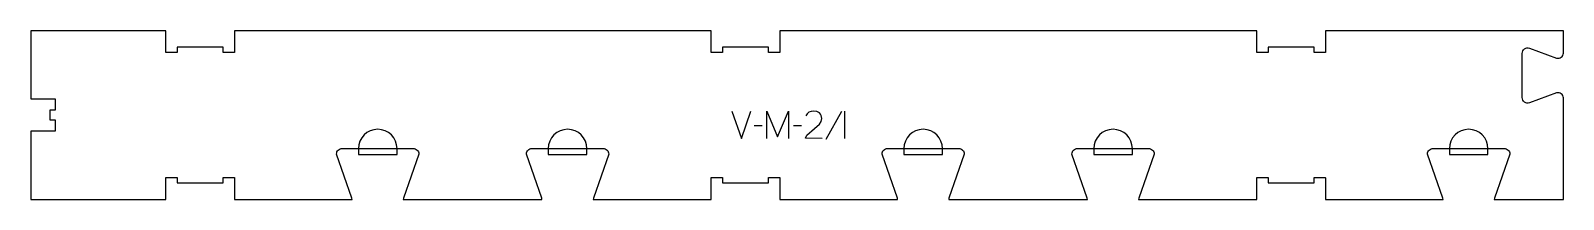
# Model space of a CAD drawing. Header units: millimetres. Extents: x -833 to 853, y -97 to 88.
import ezdxf

# ---------------------------------------------------------------- set-up
doc = ezdxf.new("R2010")
doc.units = ezdxf.units.MM
for name, color, linetype, true_color in [('1_ANYTOOL_1MMDEEP_LABELS_S', 2, 'Continuous', 0xffff00), ('4_ANYTOOL_CUTTHROUGH_OUTSI', 5, 'Continuous', 0x0000ff), ('5_ANYTOOL_HALF_MILL_9MM_IN', 3, 'Continuous', 0x00ff00)]:
    doc.layers.add(name, color=color, linetype=linetype, true_color=true_color)

msp = doc.modelspace()

# ---------------------------------------------------------------- linework, layer by layer
at = {"layer": '1_ANYTOOL_1MMDEEP_LABELS_S'}
for p, q in [((62.1, 0), (62.1, -30)), ((-28.7, -16.1), (-37.5, -16.2)), ((14.8, -16.1), (6, -16.2)), ((58.6, -0.5), (41.4, -31.2))]:
    msp.add_line(p, q, dxfattribs=at)
for points in [[(-61.8, 0), (-51.5, -30), (-40.9, 0)], [(-23.6, -30), (-23.6, 0), (-11.6, -28.4), (0.4, -0.1), (0.4, -30)], [(37.4, -30), (19.1, -29.9), (20.6, -26.5), (29.1, -19.1), (34.5, -14.4), (36.3, -11.6), (36.9, -8.2), (36.3, -4.7), (35.5, -3.3), (34.4, -2.1), (31.5, -0.5), (28, 0), (25.2, -0.3), (22.9, -1.3), (21, -2.9), (19.5, -5.1)]]:
    msp.add_lwpolyline(points, dxfattribs=at)
at = {"layer": '4_ANYTOOL_CUTTHROUGH_OUTSI'}
msp.add_lwpolyline([(852.8, 14.4, 0.501976), (845.4, 19.9), (815.6, 8.9, -0.015611), (815.6, 8.9, -0.502397), (807.6, 14.8), (807.6, 63.4, -0.502397), (815.6, 69.3, -0.015604), (815.6, 69.3), (845.4, 58.3, 0.501976), (852.8, 63.8), (852.8, 88.4), (591, 88.4), (591, 64.7, -0.414214), (590.7, 64.4), (578.7, 64.4, -0.414214), (578.5, 64.7), (578.5, 70.4), (528, 70.4), (528, 64.7, -0.414214), (527.7, 64.4), (515.7, 64.4, -0.414214), (515.5, 64.7), (515.5, 88.4), (-9.1, 88.4), (-9.1, 64.7, -0.414214), (-9.4, 64.4), (-21.4, 64.4, -0.414214), (-21.6, 64.7), (-21.6, 70.4), (-72.1, 70.4), (-72.1, 64.7, -0.414214), (-72.4, 64.4), (-84.4, 64.4, -0.414214), (-84.6, 64.7), (-84.6, 88.4), (-609.2, 88.4), (-609.2, 64.7, -0.414214), (-609.4, 64.4), (-621.4, 64.4, -0.414214), (-621.7, 64.7), (-621.7, 70.4), (-672.2, 70.4), (-672.2, 64.7, -0.414214), (-672.4, 64.4), (-684.4, 64.4, -0.414214), (-684.7, 64.7), (-684.7, 88.4), (-833.3, 88.4), (-833.3, 13.4), (-806.6, 13.4, -0.414214), (-806.3, 13.2), (-806.3, 1.2, -0.414214), (-806.6, 0.9), (-812.3, 0.9), (-812.3, -9.6), (-806.6, -9.6, -0.414214), (-806.3, -9.8), (-806.3, -21.8, -0.414214), (-806.6, -22.1), (-833.3, -22.1), (-833.3, -97.1), (-684.7, -97.1), (-684.7, -73.3, -0.414214), (-684.4, -73.1), (-672.4, -73.1, -0.414214), (-672.2, -73.3), (-672.2, -79.1), (-621.7, -79.1), (-621.7, -73.3, -0.414214), (-621.4, -73.1), (-609.4, -73.1, -0.414214), (-609.2, -73.3), (-609.2, -97.1), (-497.1, -97.1), (-479.7, -97.1), (-479.9, -95.7), (-496.8, -47.4), (-496.8, -47.3, -0.414214), (-490.6, -41.1), (-412.6, -41.1, -0.414214), (-406.3, -47.3), (-406.3, -47.4), (-423.2, -95.7), (-423.5, -97.1), (-270.8, -97.1), (-271, -95.7), (-287.9, -47.4), (-287.9, -47.3, -0.414214), (-281.7, -41.1), (-203.7, -41.1, -0.414214), (-197.4, -47.3), (-197.4, -47.4), (-214.3, -95.7), (-214.6, -97.1), (-84.6, -97.1), (-84.6, -73.3, -0.414214), (-84.4, -73.1), (-72.4, -73.1, -0.414214), (-72.1, -73.3), (-72.1, -79.1), (-21.6, -79.1), (-21.6, -73.3, -0.414214), (-21.4, -73.1), (-9.4, -73.1, -0.414214), (-9.1, -73.3), (-9.1, -97.1), (120.4, -97.1), (120.2, -95.7), (103.3, -47.4), (103.3, -47.3, -0.414214), (109.5, -41.1), (187.5, -41.1, -0.414214), (193.8, -47.3), (193.8, -47.4), (176.9, -95.7), (176.6, -97.1), (329.3, -97.1), (329.1, -95.7), (312.2, -47.4), (312.2, -47.3, -0.414214), (318.4, -41.1), (396.4, -41.1, -0.414214), (402.7, -47.3), (402.7, -47.4), (385.8, -95.7), (385.5, -97.1), (515.5, -97.1), (515.5, -73.3, -0.414214), (515.7, -73.1), (527.7, -73.1, -0.414214), (528, -73.3), (528, -79.1), (578.5, -79.1), (578.5, -73.3, -0.414214), (578.7, -73.1), (590.7, -73.1, -0.414214), (591, -73.3), (591, -97.1), (720.5, -97.1), (720.3, -95.7), (703.4, -47.4), (703.4, -47.3, -0.414214), (709.6, -41.1), (787.6, -41.1, -0.414214), (793.9, -47.3), (793.8, -47.4), (776.9, -95.7), (776.7, -97.1), (852.8, -97.1)], format="xyb", close=True, dxfattribs=at)
at = {"layer": '5_ANYTOOL_HALF_MILL_9MM_IN'}
for points in [[(-430.3, -41.3, 1), (-472.8, -41.3), (-472.8, -47.6), (-430.3, -47.6)], [(-221.4, -41.3, 1), (-263.9, -41.3), (-263.9, -47.6), (-221.4, -47.6)], [(169.8, -41.3, 1), (127.3, -41.3), (127.3, -47.6), (169.8, -47.6)], [(378.7, -41.3, 1), (336.2, -41.3), (336.2, -47.6), (378.7, -47.6)], [(769.9, -41.3, 1), (727.4, -41.3), (727.4, -47.6), (769.9, -47.6)]]:
    msp.add_lwpolyline(points, format="xyb", close=True, dxfattribs=at)

doc.saveas('drawing.dxf')
